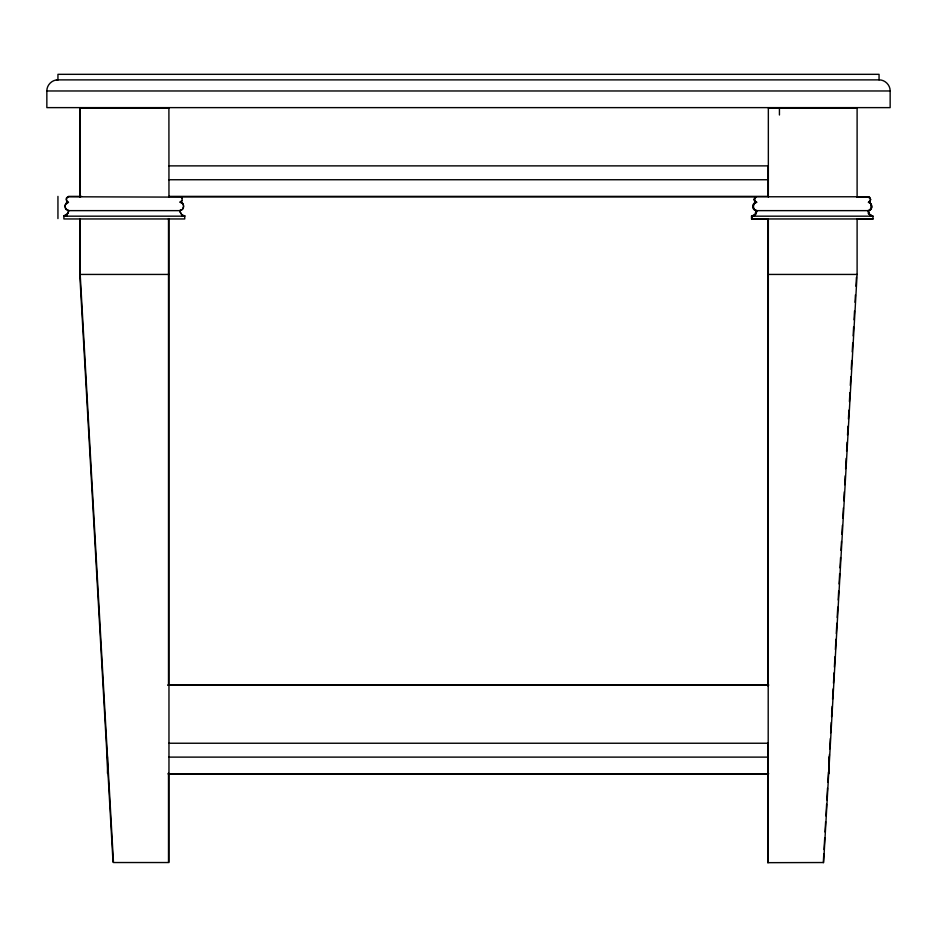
<?xml version="1.0" encoding="UTF-8"?>
<svg xmlns="http://www.w3.org/2000/svg" width="937" height="937" viewBox="0 0 937 937"><rect width="100%" height="100%" fill="white"/><g stroke="black" fill="none" stroke-linecap="round" stroke-linejoin="round"><path stroke-width="1.41" d="M857.109 218.953L857.109 274.436L823.623 862.532L767.825 862.672L767.825 773.435M767.825 685.65L767.825 274.576M768.153 862.532L768.34 218.953L752.048 219.094M68.483 211.364L68.588 210.263M755.304 202.451C751.497 203.716 752.048 210.438 756.206 210.638L754.847 214.561L751.533 216.178L751.533 218.953L873.003 218.953M823.307 862.672L823.799 853.771M824.056 849.531L824.712 837.725M825.04 832.021L825.626 821.667M825.954 815.975L826.61 804.157M826.856 799.917L827.523 788.099M827.851 782.407L828.425 772.053M828.765 766.361L829.421 754.543M829.749 748.839L830.334 738.485M830.662 732.793L831.236 722.439M831.564 716.735L832.15 706.381M832.56 699.225L833.134 688.871M833.473 683.178L834.047 672.825M834.375 667.121L834.961 656.767M835.371 649.61L835.945 639.257M836.272 633.564L836.858 623.21M837.186 617.506L837.76 607.153M838.182 599.996L838.674 591.106M839.083 583.95L839.657 573.585M839.997 567.892L840.571 557.538M840.981 550.382L841.485 541.481M841.894 534.324L842.386 525.434M842.808 518.278L843.382 507.924M843.792 500.768L844.284 491.866M844.706 484.71L845.197 475.82M845.607 468.664L846.193 458.31M846.603 451.154L847.095 442.252M847.516 435.096L848.008 426.206M848.418 419.05L848.91 410.148M849.414 401.54L849.906 392.638M850.316 385.482L850.819 376.592M851.229 369.436L851.721 360.534M852.225 351.914L852.717 343.024M853.127 335.868L853.619 326.966M854.04 319.81L854.532 310.92M855.024 302.3L855.434 294.862M855.938 286.253L856.43 277.352M46.85 90.971C46.721 85.044 52.015 79.75 57.942 79.879L879.058 79.879C884.985 79.75 890.279 85.044 890.15 90.971L890.15 107.626L46.85 107.626L46.85 90.971L890.15 90.971M871.023 207.545L871.023 205.402M65.04 206.48L65.215 205.016M183.465 207.545L183.547 206.093M68.366 212.067L68.542 210.977M756.651 211.504L756.335 212.898M66.199 199.534L66.515 198.152L68.53 196.77L181.263 197.133M68.178 212.758L68.424 211.692M65.157 205.402L66.117 203.153L67.687 202.076M183.418 207.171L182.563 209.419L180.103 210.638L68.53 210.638L66.058 209.419L65.215 207.171M753.325 205.531L753.676 204.535M871.715 207.545L870.801 209.419L868.33 210.638L756.206 210.638M67.909 213.413L68.225 212.383M67.956 213.039L66.199 215.44L63.88 216.178L184.753 216.178L182.422 215.44L180.677 213.039M870.684 208.553L869.419 210.075M182.516 209.045L183.078 208.178M65.508 204.395L68.53 202.31L66.574 200.553M67.628 213.636L63.939 215.803L63.88 218.953L184.753 218.953L184.706 215.803L182.375 215.065M755.726 214.151L753.817 215.897M868.833 201.947L869.688 200.928M182.071 200.553L180.056 201.935L182.563 203.528M755.527 197.274L754.367 199.675L755.527 202.076M869.431 202.076L870.59 199.675L869.431 197.274L856.676 196.899M754.226 203.669L755.784 202.591M181.801 209.701L180.056 210.263L180.138 211.364M756.206 196.77L755.046 197.133L753.875 199.534L755.046 201.947L756.206 202.31M867.685 210.638L868.576 210.497M752.048 216.318L755.503 214.561L756.85 210.638C752.306 210.415 752.306 202.533 756.85 202.31L754.859 200.928L754.543 199.534L754.859 198.152L756.85 196.77L868.33 196.77L869.489 197.133L870.66 199.534L869.489 201.947L868.33 202.31C872.991 202.521 872.827 210.544 868.259 210.778L869.63 214.702L873.003 216.178L872.909 219.094L856.676 219.094M56.501 79.973L57.942 79.973L57.942 74.328L879.058 74.328L879.058 79.879M168.965 108.001L80.195 108.001L80.195 197.051M168.906 165.872L768.094 165.872L768.094 196.383L168.906 196.383M168.906 179.74L768.094 179.74M81.613 196.383L68.588 196.383L66.574 197.777L66.515 200.928M180.7 196.899L756.124 196.899M63.939 215.803L66.843 215.803M181.79 215.803L184.706 215.803M751.533 216.178L873.003 216.178M80.195 218.953L80.195 274.436L168.965 274.436M768.34 274.436L857.109 274.436M168.426 684.994L768.691 684.994M167.641 685.134L768.551 685.134M168.965 743.24L768.153 743.24L768.082 785.218M168.965 757.119L768.153 757.119M168.426 773.763L768.703 773.763M168.086 773.903L768.363 773.903M872.3 216.178L869.993 215.44M756.686 210.778L754.226 209.56M872.394 216.131L869.29 214.011L868.33 210.638M867.685 196.77L869.688 198.152M869.161 202.591L870.731 203.669L871.75 206.608M181.848 202.872L180.103 202.31L182.118 200.928L182.071 197.777M67.687 210.122L66.117 209.045M181.919 215.041L180.408 212.383M181.216 196.758L182.118 198.152M182.516 203.153L183.125 204.395M868.634 214.011L868.037 212.758M753.325 207.686L753.676 208.693M183.078 204.02L183.465 205.402M65.508 208.553L65.098 206.093M180.22 211.692L180.454 212.758M180.103 210.977L180.255 212.067M183.418 205.016L183.582 206.48M80.195 274.436L113.482 862.532L168.965 862.532L168.965 218.953M113.026 862.157L79.739 274.061L79.739 218.579M857.109 197.051L857.109 108.001L768.34 108.001L768.34 197.051M828.858 757.119L828.858 773.763M779.432 108.001L779.432 115.005M767.825 219.094L767.825 685.732M767.825 773.33L767.825 862.672M752.235 216.178L752.235 218.953M168.906 107.626L168.965 197.051M168.508 218.579L168.508 685.216M168.508 772.92L168.508 862.157M107.474 756.745L107.474 773.388M79.739 107.626L79.739 196.676M57.942 196.383L57.942 218.579"/></g></svg>
